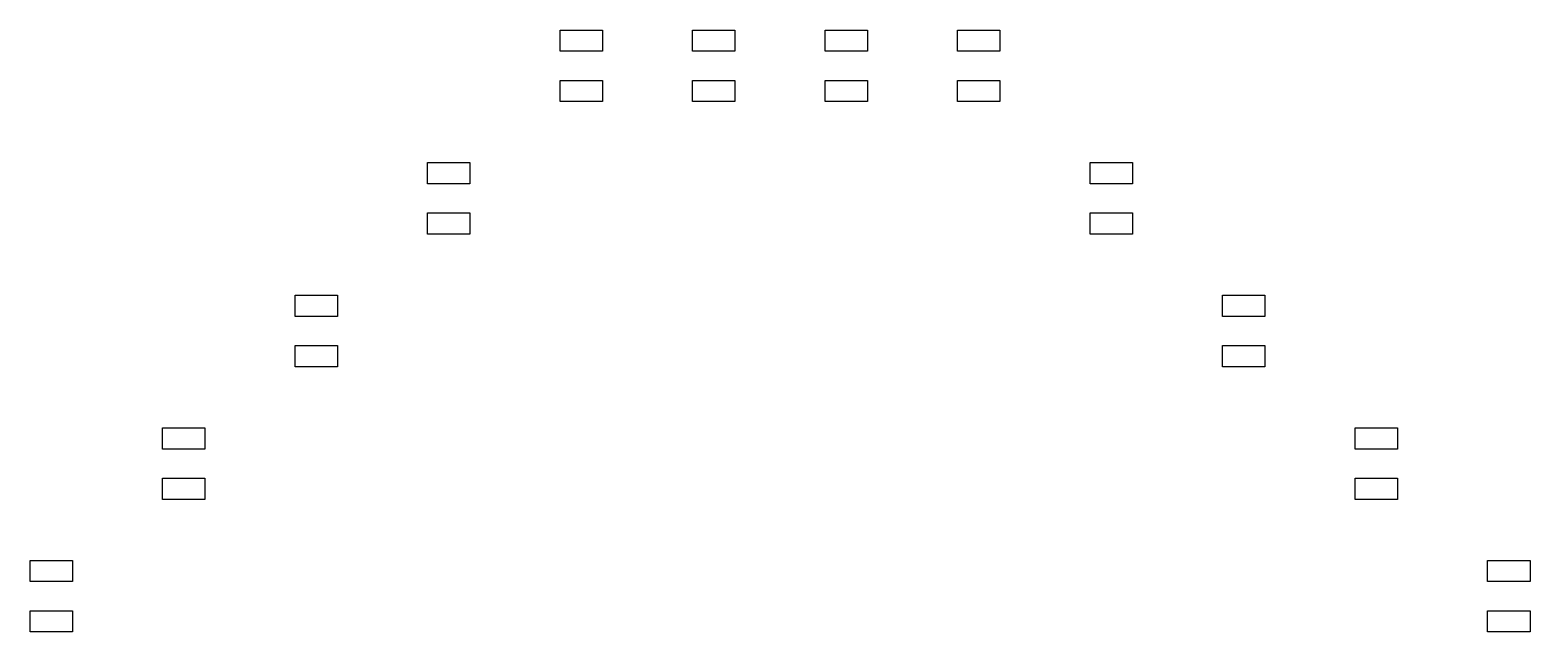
# Model space of a CAD drawing. Header units: millimetres. Extents: x -57 to 57, y -51 to -5.
import ezdxf

# ---------------------------------------------------------------- set-up
doc = ezdxf.new("R2010")
doc.units = ezdxf.units.MM

msp = doc.modelspace()

# ---------------------------------------------------------------- linework, layer by layer
for p, q in [((-16.6, -6.9), (-16.6, -5.3)), ((-16.6, -5.3), (-13.4, -5.3)), ((-13.4, -5.3), (-13.4, -6.9)), ((-6.6, -6.9), (-6.6, -5.3)), ((-6.6, -5.3), (-3.4, -5.3)), ((-3.4, -5.3), (-3.4, -6.9)), ((3.4, -6.9), (3.4, -5.3)), ((3.4, -5.3), (6.6, -5.3)), ((6.6, -5.3), (6.6, -6.9)), ((13.4, -6.9), (13.4, -5.3)), ((13.4, -5.3), (16.6, -5.3)), ((16.6, -5.3), (16.6, -6.9)), ((-13.4, -6.9), (-16.6, -6.9)), ((-3.4, -6.9), (-6.6, -6.9)), ((6.6, -6.9), (3.4, -6.9)), ((16.6, -6.9), (13.4, -6.9)), ((-16.6, -10.7), (-16.6, -9.1)), ((-16.6, -9.1), (-13.4, -9.1)), ((-13.4, -9.1), (-13.4, -10.7)), ((-6.6, -10.7), (-6.6, -9.1)), ((-6.6, -9.1), (-3.4, -9.1)), ((-3.4, -9.1), (-3.4, -10.7)), ((3.4, -10.7), (3.4, -9.1)), ((3.4, -9.1), (6.6, -9.1)), ((6.6, -9.1), (6.6, -10.7)), ((13.4, -10.7), (13.4, -9.1)), ((13.4, -9.1), (16.6, -9.1)), ((16.6, -9.1), (16.6, -10.7)), ((-13.4, -10.7), (-16.6, -10.7)), ((-3.4, -10.7), (-6.6, -10.7)), ((6.6, -10.7), (3.4, -10.7)), ((16.6, -10.7), (13.4, -10.7)), ((-26.6, -16.9), (-26.6, -15.3)), ((-26.6, -15.3), (-23.4, -15.3)), ((-23.4, -15.3), (-23.4, -16.9)), ((23.4, -16.9), (23.4, -15.3)), ((23.4, -15.3), (26.6, -15.3)), ((26.6, -15.3), (26.6, -16.9)), ((-23.4, -16.9), (-26.6, -16.9)), ((26.6, -16.9), (23.4, -16.9)), ((-26.6, -20.7), (-26.6, -19.1)), ((-26.6, -19.1), (-23.4, -19.1)), ((-23.4, -19.1), (-23.4, -20.7)), ((23.4, -20.7), (23.4, -19.1)), ((23.4, -19.1), (26.6, -19.1)), ((26.6, -19.1), (26.6, -20.7)), ((-23.4, -20.7), (-26.6, -20.7)), ((26.6, -20.7), (23.4, -20.7)), ((-36.6, -26.9), (-36.6, -25.3)), ((-36.6, -25.3), (-33.4, -25.3)), ((-33.4, -25.3), (-33.4, -26.9)), ((33.4, -26.9), (33.4, -25.3)), ((33.4, -25.3), (36.6, -25.3)), ((36.6, -25.3), (36.6, -26.9)), ((-33.4, -26.9), (-36.6, -26.9)), ((36.6, -26.9), (33.4, -26.9)), ((-36.6, -30.7), (-36.6, -29.1)), ((-36.6, -29.1), (-33.4, -29.1)), ((-33.4, -29.1), (-33.4, -30.7)), ((33.4, -30.7), (33.4, -29.1)), ((33.4, -29.1), (36.6, -29.1)), ((36.6, -29.1), (36.6, -30.7)), ((-33.4, -30.7), (-36.6, -30.7)), ((36.6, -30.7), (33.4, -30.7)), ((-46.6, -36.9), (-46.6, -35.3)), ((-46.6, -35.3), (-43.4, -35.3)), ((-43.4, -35.3), (-43.4, -36.9)), ((43.4, -36.9), (43.4, -35.3)), ((43.4, -35.3), (46.6, -35.3)), ((46.6, -35.3), (46.6, -36.9)), ((-43.4, -36.9), (-46.6, -36.9)), ((46.6, -36.9), (43.4, -36.9)), ((-46.6, -40.7), (-46.6, -39.1)), ((-46.6, -39.1), (-43.4, -39.1)), ((-43.4, -39.1), (-43.4, -40.7)), ((43.4, -40.7), (43.4, -39.1)), ((43.4, -39.1), (46.6, -39.1)), ((46.6, -39.1), (46.6, -40.7)), ((-43.4, -40.7), (-46.6, -40.7)), ((46.6, -40.7), (43.4, -40.7)), ((-56.6, -46.9), (-56.6, -45.3)), ((-56.6, -45.3), (-53.4, -45.3)), ((-53.4, -45.3), (-53.4, -46.9)), ((53.4, -46.9), (53.4, -45.3)), ((53.4, -45.3), (56.6, -45.3)), ((56.6, -45.3), (56.6, -46.9)), ((-53.4, -46.9), (-56.6, -46.9)), ((56.6, -46.9), (53.4, -46.9)), ((-56.6, -50.7), (-56.6, -49.1)), ((-56.6, -49.1), (-53.4, -49.1)), ((-53.4, -49.1), (-53.4, -50.7)), ((53.4, -50.7), (53.4, -49.1)), ((53.4, -49.1), (56.6, -49.1)), ((56.6, -49.1), (56.6, -50.7)), ((-53.4, -50.7), (-56.6, -50.7)), ((56.6, -50.7), (53.4, -50.7))]:
    msp.add_line(p, q)

doc.saveas('drawing.dxf')
